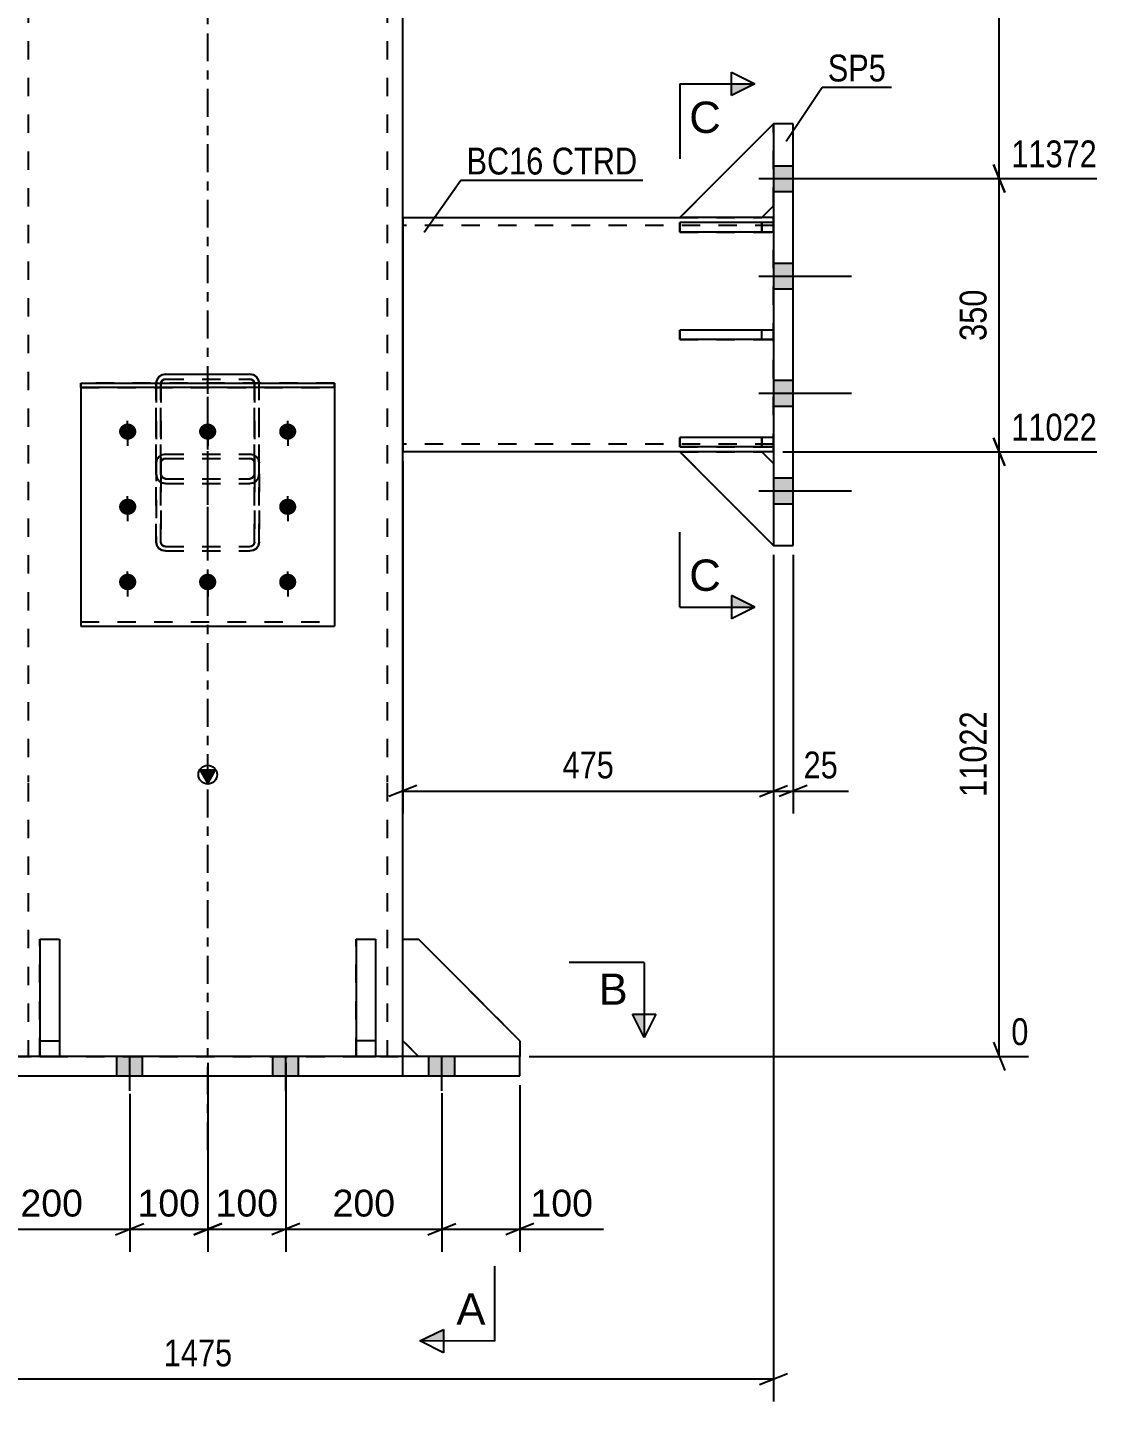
# Model space of a CAD drawing. Header units: millimetres. Extents: x -147 to 447, y -184 to 236.
# Drawn here: x -19.2 to 95.5, y -36.8 to 109.8 of the extents above; entities that cross this region are included whole.
import ezdxf

# ---------------------------------------------------------------- set-up
doc = ezdxf.new("R2010")
doc.units = ezdxf.units.MM
doc.linetypes.add('DXK_LINE_DOT2', pattern=[3.9198, 1.9599, -1.9599])
doc.linetypes.add('DXK_LINE_DOT3', pattern=[5.9187, 2.979, -0.9799, 0.9799, -0.9799])
doc.styles.add('Arial', font='arial.ttf', dxfattribs={"height": 0.2})
doc.styles.add('Arial Narrow', font='ARIALN.TTF', dxfattribs={"height": 0.2})

# ---------------------------------------------------------------- blocks, each defined once
blk = doc.blocks.new('Part-284876408-3519 - 3382')
at = {"color": 7, "linetype": 'DXK_LINE_DOT2'}
for p, q in [((60.42, 88.99), (50.42, 88.99)), ((50.42, 88.99), (50.42, 87.99)), ((59.17, 88.99), (59.17, 87.99)), ((60.42, 87.99), (60.42, 88.99)), ((50.42, 87.99), (60.42, 87.99))]:
    blk.add_line(p, q, dxfattribs=at)
blk = doc.blocks.new('Part-284876408-3520 - 3382')
at = {"color": 2, "linetype": 'Continuous'}
for p, q in [((50.42, 76.53), (50.42, 77.53)), ((60.42, 77.53), (50.42, 77.53)), ((60.42, 76.53), (50.42, 76.53)), ((60.42, 77.53), (60.42, 76.53))]:
    blk.add_line(p, q, dxfattribs=at)
at = {"color": 7, "linetype": 'DXK_LINE_DOT2'}
for p, q in [((59.17, 76.53), (59.17, 77.53)), ((60.42, 77.53), (60.42, 77.53)), ((60.42, 77.53), (60.42, 77.53)), ((60.42, 76.53), (60.42, 76.53)), ((60.42, 76.53), (60.42, 76.53))]:
    blk.add_line(p, q, dxfattribs=at)
blk = doc.blocks.new('Part-284876408-3513 - 3382')
at = {"color": 2, "linetype": 'Continuous'}
for p, q in [((60.42, 99.53), (50.42, 89.53)), ((59.17, 89.53), (50.42, 89.53)), ((60.42, 90.78), (59.17, 89.53))]:
    blk.add_line(p, q, dxfattribs=at)
at = {"color": 7, "linetype": 'DXK_LINE_DOT2'}
for p, q in [((60.42, 90.78), (60.42, 99.53)), ((60.42, 99.53), (60.42, 99.53)), ((60.42, 99.53), (60.42, 99.53)), ((60.42, 90.78), (60.42, 90.78)), ((60.42, 90.78), (60.42, 90.78))]:
    blk.add_line(p, q, dxfattribs=at)
blk = doc.blocks.new('Part-284876408-3514 - 3382')
at = {"color": 7, "linetype": 'DXK_LINE_DOT2'}
for p, q in [((60.42, 99.53), (50.42, 89.53)), ((60.42, 90.78), (60.42, 99.53)), ((50.42, 89.53), (59.17, 89.53)), ((59.17, 89.53), (60.42, 90.78))]:
    blk.add_line(p, q, dxfattribs=at)
blk = doc.blocks.new('Part-284876408-3515 - 3382')
at = {"color": 2, "linetype": 'Continuous'}
for p, q in [((50.42, 64.53), (60.42, 54.53)), ((59.17, 64.53), (50.42, 64.53)), ((59.17, 64.53), (60.42, 63.28))]:
    blk.add_line(p, q, dxfattribs=at)
at = {"color": 7, "linetype": 'DXK_LINE_DOT2'}
for p, q in [((60.42, 63.28), (60.42, 54.53)), ((60.42, 63.28), (60.42, 63.28)), ((60.42, 54.53), (60.42, 54.53))]:
    blk.add_line(p, q, dxfattribs=at)
blk = doc.blocks.new('Part-284876408-3398 - 3382')
at = {"color": 7, "linetype": 'DXK_LINE_DOT2'}
for p, q in [((13.54, 71.84), (-13.55, 71.84)), ((-13.55, 71.84), (-13.55, 71.38)), ((-13.55, 71.84), (-13.55, 45.93)), ((-13.55, 71.38), (13.54, 71.38)), ((13.54, 71.38), (13.54, 71.84)), ((13.54, 71.84), (13.54, 45.93)), ((-13.55, 46.39), (13.54, 46.39)), ((-13.55, 45.93), (13.54, 45.93))]:
    blk.add_line(p, q, dxfattribs=at)
blk = doc.blocks.new('Part-284876408-3411 - 3382')
at = {"color": 2, "linetype": 'Continuous'}
for p, q in [((15.84, 12.5), (15.84, 0)), ((15.84, 12.5), (17.92, 12.5)), ((17.92, 12.5), (17.92, 0)), ((17.92, 1.67), (15.84, 1.67)), ((15.84, 0), (17.92, 0))]:
    blk.add_line(p, q, dxfattribs=at)
blk = doc.blocks.new('Part-284876408-3476 - 3382')
at = {"color": 7, "linetype": 'DXK_LINE_DOT2'}
for p, q in [((-5.43, 72.18), (-5.5, 71.77)), ((-5, 71.77), (-4.97, 71.97)), ((-4.97, 71.97), (-4.86, 72.15)), ((-4.5, 72.83), (-4.89, 72.75)), ((-4.86, 72.15), (-4.7, 72.26)), ((-4.7, 72.26), (-4.5, 72.3)), ((-4.5, 72.83), (4.5, 72.83)), ((-4.5, 72.3), (4.5, 72.3)), ((4.88, 72.75), (4.5, 72.83)), ((4.5, 72.3), (4.69, 72.26)), ((4.69, 72.26), (4.85, 72.15)), ((4.85, 72.15), (4.96, 71.97)), ((4.96, 71.97), (5, 71.77)), ((5.5, 71.77), (5.42, 72.18)), ((-5.5, 63.34), (-5.5, 71.77)), ((-5.5, 71.77), (-5.5, 62.19)), ((-5, 63.34), (-5, 71.77)), ((-5, 62.19), (-5, 71.77)), ((5, 63.34), (5, 71.77)), ((5, 62.19), (5, 71.77)), ((5.5, 63.34), (5.5, 71.77)), ((5.5, 62.19), (5.5, 71.77)), ((-5.5, 63.34), (-5.43, 63.7)), ((-5.5, 54.89), (-5.5, 63.34)), ((-5.43, 63.7), (-5.21, 64.01)), ((-5.21, 64.01), (-4.89, 64.21)), ((-4.97, 63.52), (-5, 63.34)), ((-5, 54.89), (-5, 63.34)), ((-4.86, 63.68), (-4.97, 63.52)), ((-4.89, 64.21), (-4.5, 64.28)), ((-4.7, 63.78), (-4.86, 63.68)), ((-4.5, 63.81), (-4.7, 63.78)), ((-4.5, 64.28), (4.5, 64.28)), ((-4.5, 63.81), (4.5, 63.81)), ((4.5, 64.28), (4.88, 64.21)), ((4.69, 63.78), (4.5, 63.81)), ((4.85, 63.68), (4.69, 63.78)), ((4.96, 63.52), (4.85, 63.68)), ((4.88, 64.21), (5.2, 64.01)), ((5, 63.34), (4.96, 63.52)), ((5, 54.89), (5, 63.34)), ((5.2, 64.01), (5.42, 63.7)), ((5.42, 63.7), (5.5, 63.34)), ((5.5, 54.89), (5.5, 63.34)), ((-5.5, 54.89), (-5.5, 62.19)), ((-5.5, 62.19), (-5.43, 61.78)), ((-5, 54.89), (-5, 62.19)), ((-4.97, 61.99), (-5, 62.19)), ((-4.86, 61.82), (-4.97, 61.99)), ((-4.7, 61.7), (-4.86, 61.82)), ((-4.5, 61.66), (-4.7, 61.7)), ((-4.5, 61.66), (4.5, 61.66)), ((4.69, 61.7), (4.5, 61.66)), ((4.85, 61.82), (4.69, 61.7)), ((4.96, 61.99), (4.85, 61.82)), ((5, 62.19), (4.96, 61.99)), ((5, 54.89), (5, 62.19)), ((5.42, 61.78), (5.5, 62.19)), ((5.5, 54.89), (5.5, 62.19)), ((-4.89, 61.21), (-4.5, 61.13)), ((-4.5, 61.13), (4.5, 61.13)), ((4.5, 61.13), (4.88, 61.21)), ((-5.43, 54.53), (-5.5, 54.89)), ((-5.21, 54.22), (-5.43, 54.53)), ((-5, 54.89), (-4.97, 54.71)), ((-4.97, 54.71), (-4.86, 54.55)), ((-4.86, 54.55), (-4.7, 54.45)), ((-4.7, 54.45), (-4.5, 54.42)), ((-4.5, 54.42), (4.5, 54.42)), ((4.5, 54.42), (4.69, 54.45)), ((4.69, 54.45), (4.85, 54.55)), ((4.85, 54.55), (4.96, 54.71)), ((4.96, 54.71), (5, 54.89)), ((5.42, 54.53), (5.2, 54.22)), ((5.5, 54.89), (5.42, 54.53)), ((-4.89, 54.02), (-5.21, 54.22)), ((-4.5, 53.95), (-4.89, 54.02)), ((-4.5, 53.95), (4.5, 53.95)), ((4.88, 54.02), (4.5, 53.95)), ((5.2, 54.22), (4.88, 54.02))]:
    blk.add_line(p, q, dxfattribs=at)
at = {"color": 7, "linetype": 'DXK_LINE_DOT3'}
blk.add_line((0, 55.69), (0, 70.4), dxfattribs=at)
at = {"color": 7, "linetype": 'DXK_LINE_DOT2'}
for centre, start, end in [((-4.46, 71.81), 114.3199, 159.2417), ((4.45, 71.81), 20.7583, 65.68), ((-4.46, 62.15), 200.7583, 245.68), ((4.45, 62.15), 294.3199, 339.2417)]:
    blk.add_arc(centre, 1.03, start, end, dxfattribs=at)
blk = doc.blocks.new('Part-284876408-3412 - 3382')
at = {"color": 2, "linetype": 'Continuous'}
for p, q in [((20.84, 1.67), (20.84, 12.5)), ((20.84, 12.5), (22.5, 12.5)), ((33.34, 1.67), (22.5, 12.5)), ((22.5, 0), (20.84, 1.67)), ((33.34, 1.67), (33.34, 0)), ((33.34, 0), (33.33, 0))]:
    blk.add_line(p, q, dxfattribs=at)
at = {"color": 7, "linetype": 'DXK_LINE_DOT2'}
blk.add_line((33.33, 0), (22.5, 0), dxfattribs=at)
blk = doc.blocks.new('Part-284876408-3413 - 3382')
at = {"color": 7, "linetype": 'DXK_LINE_DOT2'}
for p, q in [((-17.91, 0), (-17.91, 12.5)), ((-17.91, 12.5), (-15.83, 12.5)), ((-15.83, 12.5), (-15.83, 0)), ((-17.91, 1.67), (-15.83, 1.67)), ((-15.83, 0), (-17.91, 0))]:
    blk.add_line(p, q, dxfattribs=at)
blk = doc.blocks.new('Part-284876408-3415 - 3382')
at = {"color": 2, "linetype": 'Continuous'}
for p, q in [((-17.91, 12.5), (-17.91, 0)), ((-17.91, 12.5), (-15.83, 12.5)), ((-15.83, 12.5), (-15.83, 0)), ((-17.91, 1.67), (-15.83, 1.67)), ((-17.91, 0), (-15.83, 0))]:
    blk.add_line(p, q, dxfattribs=at)
blk = doc.blocks.new('Part-284876408-3421 - 3382')
at = {"color": 2, "linetype": 'Continuous'}
for p, q in [((33.33, 0), (-33.33, 0)), ((-33.33, 0), (-33.33, -2.08)), ((-20.83, -2.08), (-20.83, 0)), ((20.84, -2.08), (20.84, 0)), ((33.33, -2.08), (33.33, 0)), ((-33.33, -2.08), (33.33, -2.08))]:
    blk.add_line(p, q, dxfattribs=at)
blk = doc.blocks.new('Part-284876408-3422 - 3382')
at = {"linetype": 'Continuous'}
blk.add_hatch(color=2, dxfattribs=at).paths.add_polyline_path([(0, 29.17), (-0.8, 30.57), (0.8, 30.57)])
at = {"color": 7, "linetype": 'DXK_LINE_DOT2'}
for p, q in [((-19.17, 116.2), (-19.17, 29.27)), ((19.17, 116.2), (19.17, 29.27)), ((-19.17, 29.17), (-19.17, 0)), ((19.17, 29.17), (19.17, 0)), ((-20.83, 0), (20.83, 0))]:
    blk.add_line(p, q, dxfattribs=at)
at = {"color": 7, "linetype": 'DXK_LINE_DOT3'}
for p, q in [((0, 29.27), (0, 116.2)), ((0, -10), (0, 29.17))]:
    blk.add_line(p, q, dxfattribs=at)
at = {"color": 2, "linetype": 'Continuous'}
for p, q in [((20.83, 29.27), (20.83, 116.2)), ((0, 29.17), (-0.8, 30.57)), ((-0.8, 30.57), (0.8, 30.57)), ((0.8, 30.57), (0, 29.17)), ((20.83, 0), (20.83, 29.17))]:
    blk.add_line(p, q, dxfattribs=at)
blk.add_circle((0, 30.07), 1, dxfattribs=at)
blk = doc.blocks.new('Bolt-284876408-3423 - 3382')
at = {"linetype": 'Continuous'}
for points in [[(60.42, 95.07), (60.42, 92.32), (62.51, 92.32), (62.51, 95.07)], [(60.42, 95.07), (60.42, 92.32), (62.51, 92.32), (62.51, 95.07)], [(60.42, 95.07), (60.42, 92.32), (62.51, 92.32), (62.51, 95.07)], [(60.42, 84.66), (60.42, 81.91), (62.51, 81.91), (62.51, 84.66)], [(60.42, 84.66), (60.42, 81.91), (62.51, 81.91), (62.51, 84.66)], [(60.42, 72.16), (60.42, 69.41), (62.51, 69.41), (62.51, 72.16)], [(60.42, 72.16), (60.42, 69.41), (62.51, 69.41), (62.51, 72.16)], [(60.42, 61.74), (60.42, 58.99), (62.51, 58.99), (62.51, 61.74)], [(60.42, 61.74), (60.42, 58.99), (62.51, 58.99), (62.51, 61.74)], [(60.42, 61.74), (60.42, 58.99), (62.51, 58.99), (62.51, 61.74)]]:
    blk.add_hatch(color=1, dxfattribs=at).paths.add_polyline_path(points)
at = {"color": 1, "linetype": 'Continuous'}
for p, q in [((60.42, 95.07), (62.51, 95.07)), ((60.42, 95.07), (62.51, 95.07)), ((60.42, 95.07), (62.51, 95.07)), ((58.84, 93.7), (68.76, 93.7)), ((58.84, 93.7), (68.76, 93.7)), ((58.84, 93.7), (68.76, 93.7)), ((60.42, 92.32), (62.51, 92.32)), ((60.42, 92.32), (62.51, 92.32)), ((60.42, 92.32), (62.51, 92.32)), ((60.42, 84.66), (62.51, 84.66)), ((60.42, 84.66), (62.51, 84.66)), ((58.84, 83.28), (68.76, 83.28)), ((58.84, 83.28), (68.76, 83.28)), ((60.42, 81.91), (62.51, 81.91)), ((60.42, 81.91), (62.51, 81.91)), ((60.42, 72.16), (62.51, 72.16)), ((60.42, 72.16), (62.51, 72.16)), ((58.84, 70.78), (68.76, 70.78)), ((58.84, 70.78), (68.76, 70.78)), ((60.42, 69.41), (62.51, 69.41)), ((60.42, 69.41), (62.51, 69.41)), ((60.42, 61.74), (62.51, 61.74)), ((60.42, 61.74), (62.51, 61.74)), ((60.42, 61.74), (62.51, 61.74)), ((58.84, 60.36), (68.76, 60.36)), ((58.84, 60.36), (68.76, 60.36)), ((58.84, 60.36), (68.76, 60.36)), ((60.42, 58.99), (62.51, 58.99)), ((60.42, 58.99), (62.51, 58.99)), ((60.42, 58.99), (62.51, 58.99))]:
    blk.add_line(p, q, dxfattribs=at)
blk = doc.blocks.new('Bolt-284876408-3428 - 3382')
at = {"color": 1, "linetype": 'DXK_LINE_DOT2'}
for p, q in [((-8.55, 65.86), (-8.55, 68.22)), ((0, 65.86), (0, 68.22)), ((8.54, 65.86), (8.54, 68.22)), ((-8.55, 57.83), (-8.55, 60.2)), ((8.54, 57.83), (8.54, 60.2)), ((-8.55, 49.81), (-8.55, 52.17)), ((0, 49.81), (0, 52.17)), ((8.54, 49.81), (8.54, 52.17))]:
    blk.add_line(p, q, dxfattribs=at)
blk = doc.blocks.new('Bolt-284876408-3429 - 3382')
at = {"linetype": 'Continuous'}
for points in [[(-23.63, 0), (-26.38, 0), (-26.38, -2.08), (-23.63, -2.08)], [(-23.63, 0), (-26.38, 0), (-26.38, -2.08), (-23.63, -2.08)], [(-6.96, 0), (-9.71, 0), (-9.71, -2.08), (-6.96, -2.08)], [(-6.96, 0), (-9.71, 0), (-9.71, -2.08), (-6.96, -2.08)], [(9.71, 0), (6.96, 0), (6.96, -2.08), (9.71, -2.08)], [(9.71, 0), (6.96, 0), (6.96, -2.08), (9.71, -2.08)], [(26.37, 0), (23.62, 0), (23.62, -2.08), (26.37, -2.08)], [(26.37, 0), (23.62, 0), (23.62, -2.08), (26.37, -2.08)]]:
    blk.add_hatch(color=1, dxfattribs=at).paths.add_polyline_path(points)
at = {"color": 1, "linetype": 'Continuous'}
for p, q in [((-26.38, -2.08), (-26.38, 0)), ((-26.38, -2.08), (-26.38, 0)), ((-25, -3.67), (-25, 0)), ((-25, -3.67), (-25, 0)), ((-23.63, -2.08), (-23.63, 0)), ((-23.63, -2.08), (-23.63, 0)), ((-9.71, -2.08), (-9.71, 0)), ((-9.71, -2.08), (-9.71, 0)), ((-8.33, -3.67), (-8.33, 0)), ((-8.33, -3.67), (-8.33, 0)), ((-6.96, -2.08), (-6.96, 0)), ((-6.96, -2.08), (-6.96, 0)), ((6.96, -2.08), (6.96, 0)), ((6.96, -2.08), (6.96, 0)), ((8.33, -3.67), (8.33, 0)), ((8.33, -3.67), (8.33, 0)), ((9.71, -2.08), (9.71, 0)), ((9.71, -2.08), (9.71, 0)), ((23.62, -2.08), (23.62, 0)), ((23.62, -2.08), (23.62, 0)), ((25, -3.67), (25, 0)), ((25, -3.67), (25, 0)), ((26.37, -2.08), (26.37, 0)), ((26.37, -2.08), (26.37, 0))]:
    blk.add_line(p, q, dxfattribs=at)
blk = doc.blocks.new('Bolt-284876408-3585 - 3382')
at = {"linetype": 'Continuous'}
for points in [[(-8.55, 67.55), (-8.36, 67.53), (-8.17, 67.47), (-8.01, 67.38), (-7.86, 67.26), (-7.75, 67.12), (-7.67, 66.95), (-7.63, 66.78), (-7.63, 66.6), (-7.67, 66.42), (-7.75, 66.26), (-7.86, 66.11), (-8.01, 65.99), (-8.17, 65.9), (-8.36, 65.84), (-8.55, 65.82), (-8.74, 65.84), (-8.92, 65.9), (-9.08, 65.99), (-9.23, 66.11), (-9.34, 66.26), (-9.42, 66.42), (-9.46, 66.6), (-9.46, 66.78), (-9.42, 66.95), (-9.34, 67.12), (-9.23, 67.26), (-9.08, 67.38), (-8.92, 67.47), (-8.74, 67.53)], [(0, 67.55), (0.19, 67.53), (0.37, 67.47), (0.53, 67.38), (0.68, 67.26), (0.79, 67.12), (0.87, 66.95), (0.91, 66.78), (0.91, 66.6), (0.87, 66.42), (0.79, 66.26), (0.68, 66.11), (0.53, 65.99), (0.37, 65.9), (0.19, 65.84), (0, 65.82), (-0.19, 65.84), (-0.38, 65.9), (-0.54, 65.99), (-0.69, 66.11), (-0.8, 66.26), (-0.88, 66.42), (-0.92, 66.6), (-0.92, 66.78), (-0.88, 66.95), (-0.8, 67.12), (-0.69, 67.26), (-0.54, 67.38), (-0.38, 67.47), (-0.19, 67.53)], [(8.54, 67.55), (8.73, 67.53), (8.91, 67.47), (9.08, 67.38), (9.22, 67.26), (9.33, 67.12), (9.41, 66.95), (9.45, 66.78), (9.45, 66.6), (9.41, 66.42), (9.33, 66.26), (9.22, 66.11), (9.08, 65.99), (8.91, 65.9), (8.73, 65.84), (8.54, 65.82), (8.35, 65.84), (8.16, 65.9), (8, 65.99), (7.86, 66.11), (7.74, 66.26), (7.67, 66.42), (7.63, 66.6), (7.63, 66.78), (7.67, 66.95), (7.74, 67.12), (7.86, 67.26), (8, 67.38), (8.16, 67.47), (8.35, 67.53)], [(-8.55, 59.52), (-8.36, 59.5), (-8.17, 59.45), (-8.01, 59.36), (-7.86, 59.24), (-7.75, 59.09), (-7.67, 58.93), (-7.63, 58.75), (-7.63, 58.57), (-7.67, 58.39), (-7.75, 58.23), (-7.86, 58.08), (-8.01, 57.96), (-8.17, 57.87), (-8.36, 57.82), (-8.55, 57.8), (-8.74, 57.82), (-8.92, 57.87), (-9.08, 57.96), (-9.23, 58.08), (-9.34, 58.23), (-9.42, 58.39), (-9.46, 58.57), (-9.46, 58.75), (-9.42, 58.93), (-9.34, 59.09), (-9.23, 59.24), (-9.08, 59.36), (-8.92, 59.45), (-8.74, 59.5)], [(8.54, 59.52), (8.73, 59.5), (8.91, 59.45), (9.08, 59.36), (9.22, 59.24), (9.33, 59.09), (9.41, 58.93), (9.45, 58.75), (9.45, 58.57), (9.41, 58.39), (9.33, 58.23), (9.22, 58.08), (9.08, 57.96), (8.91, 57.87), (8.73, 57.82), (8.54, 57.8), (8.35, 57.82), (8.16, 57.87), (8, 57.96), (7.86, 58.08), (7.74, 58.23), (7.67, 58.39), (7.63, 58.57), (7.63, 58.75), (7.67, 58.93), (7.74, 59.09), (7.86, 59.24), (8, 59.36), (8.16, 59.45), (8.35, 59.5)], [(-8.55, 51.52), (-8.36, 51.5), (-8.17, 51.44), (-8.01, 51.35), (-7.86, 51.22), (-7.75, 51.08), (-7.67, 50.91), (-7.63, 50.73), (-7.63, 50.54), (-7.67, 50.36), (-7.75, 50.19), (-7.86, 50.04), (-8.01, 49.92), (-8.17, 49.83), (-8.36, 49.77), (-8.55, 49.75), (-8.74, 49.77), (-8.92, 49.83), (-9.08, 49.92), (-9.23, 50.04), (-9.34, 50.19), (-9.42, 50.36), (-9.46, 50.54), (-9.46, 50.73), (-9.42, 50.91), (-9.34, 51.08), (-9.23, 51.22), (-9.08, 51.35), (-8.92, 51.44), (-8.74, 51.5)], [(0, 51.52), (0.19, 51.5), (0.37, 51.44), (0.53, 51.35), (0.68, 51.22), (0.79, 51.08), (0.87, 50.91), (0.91, 50.73), (0.91, 50.54), (0.87, 50.36), (0.79, 50.19), (0.68, 50.04), (0.53, 49.92), (0.37, 49.83), (0.19, 49.77), (0, 49.75), (-0.19, 49.77), (-0.38, 49.83), (-0.54, 49.92), (-0.69, 50.04), (-0.8, 50.19), (-0.88, 50.36), (-0.92, 50.54), (-0.92, 50.73), (-0.88, 50.91), (-0.8, 51.08), (-0.69, 51.22), (-0.54, 51.35), (-0.38, 51.44), (-0.19, 51.5)], [(8.54, 51.52), (8.73, 51.5), (8.91, 51.44), (9.08, 51.35), (9.22, 51.22), (9.33, 51.08), (9.41, 50.91), (9.45, 50.73), (9.45, 50.54), (9.41, 50.36), (9.33, 50.19), (9.22, 50.04), (9.08, 49.92), (8.91, 49.83), (8.73, 49.77), (8.54, 49.75), (8.35, 49.77), (8.16, 49.83), (8, 49.92), (7.86, 50.04), (7.74, 50.19), (7.67, 50.36), (7.63, 50.54), (7.63, 50.73), (7.67, 50.91), (7.74, 51.08), (7.86, 51.22), (8, 51.35), (8.16, 51.44), (8.35, 51.5)]]:
    blk.add_hatch(color=1, dxfattribs=at).paths.add_polyline_path(points)
at = {"color": 1, "linetype": 'Continuous'}
for p, q in [((-8.55, 67.51), (-8.55, 65.15)), ((0, 67.51), (0, 65.15)), ((8.54, 67.51), (8.54, 65.15)), ((-8.55, 59.49), (-8.55, 57.12)), ((8.54, 59.49), (8.54, 57.12)), ((-8.55, 51.46), (-8.55, 49.09)), ((0, 51.46), (0, 49.09)), ((8.54, 51.46), (8.54, 49.09))]:
    blk.add_line(p, q, dxfattribs=at)
blk = doc.blocks.new('Part-284876408-3516 - 3382')
at = {"color": 7, "linetype": 'DXK_LINE_DOT2'}
for p, q in [((50.42, 64.53), (59.17, 64.53)), ((60.42, 54.53), (50.42, 64.53)), ((59.17, 64.53), (60.42, 63.28)), ((60.42, 63.28), (60.42, 54.53))]:
    blk.add_line(p, q, dxfattribs=at)
blk = doc.blocks.new('Part-284876408-3517 - 3382')
at = {"color": 7, "linetype": 'DXK_LINE_DOT2'}
for p, q in [((60.42, 77.53), (50.42, 77.53)), ((50.42, 77.53), (50.42, 76.53)), ((50.42, 76.53), (60.42, 76.53)), ((59.17, 76.53), (59.17, 77.53)), ((60.42, 76.53), (60.42, 77.53))]:
    blk.add_line(p, q, dxfattribs=at)
blk = doc.blocks.new('Part-284876408-3518 - 3382')
at = {"color": 7, "linetype": 'DXK_LINE_DOT2'}
for p, q in [((60.42, 66.07), (50.42, 66.07)), ((50.42, 66.07), (50.42, 65.07)), ((59.17, 66.07), (59.17, 65.07)), ((60.42, 65.07), (60.42, 66.07)), ((50.42, 65.07), (60.42, 65.07))]:
    blk.add_line(p, q, dxfattribs=at)
blk = doc.blocks.new('Part-284876408-3521 - 3382')
at = {"color": 2, "linetype": 'Continuous'}
for p, q in [((50.42, 65.07), (50.42, 66.07)), ((60.42, 66.07), (50.42, 66.07)), ((60.42, 66.07), (60.42, 65.07)), ((60.42, 65.07), (50.42, 65.07))]:
    blk.add_line(p, q, dxfattribs=at)
at = {"color": 7, "linetype": 'DXK_LINE_DOT2'}
for p, q in [((59.17, 65.07), (59.17, 66.07)), ((60.42, 66.07), (60.42, 66.07)), ((60.42, 66.07), (60.42, 66.07)), ((60.42, 65.07), (60.42, 65.07)), ((60.42, 65.07), (60.42, 65.07))]:
    blk.add_line(p, q, dxfattribs=at)
blk = doc.blocks.new('Part-284876408-3522 - 3382')
at = {"color": 2, "linetype": 'Continuous'}
for p, q in [((50.42, 87.99), (50.42, 88.99)), ((60.42, 88.99), (50.42, 88.99)), ((60.42, 88.99), (60.42, 87.99)), ((60.42, 87.99), (50.42, 87.99))]:
    blk.add_line(p, q, dxfattribs=at)
at = {"color": 7, "linetype": 'DXK_LINE_DOT2'}
for p, q in [((59.17, 87.99), (59.17, 88.99)), ((60.42, 88.99), (60.42, 88.99)), ((60.42, 88.99), (60.42, 88.99)), ((60.42, 87.99), (60.42, 87.99)), ((60.42, 87.99), (60.42, 87.99))]:
    blk.add_line(p, q, dxfattribs=at)
blk = doc.blocks.new('Part-284876408-3542 - 3382')
at = {"color": 2, "linetype": 'Continuous'}
for p, q in [((60.42, 99.53), (60.42, 54.53)), ((62.51, 99.53), (60.42, 99.53)), ((62.51, 54.53), (62.51, 99.53)), ((60.42, 54.53), (62.51, 54.53))]:
    blk.add_line(p, q, dxfattribs=at)
blk = doc.blocks.new('Part-284876408-3545 - 3382')
at = {"color": 7, "linetype": 'DXK_LINE_DOT2'}
for p, q in [((20.84, 1.67), (20.84, 12.5)), ((20.84, 12.5), (22.5, 12.5)), ((22.5, 12.5), (33.34, 1.67)), ((22.5, 0), (20.84, 1.67)), ((33.34, 1.67), (33.34, 0)), ((33.34, 0), (22.5, 0))]:
    blk.add_line(p, q, dxfattribs=at)
blk = doc.blocks.new('Part-284876408-3546 - 3382')
at = {"color": 7, "linetype": 'DXK_LINE_DOT2'}
for p, q in [((15.84, 0), (15.84, 12.5)), ((15.84, 12.5), (17.92, 12.5)), ((17.92, 12.5), (17.92, 0)), ((17.92, 1.67), (15.84, 1.67)), ((17.92, 0), (15.84, 0))]:
    blk.add_line(p, q, dxfattribs=at)
blk = doc.blocks.new('Part-284876408-3547 - 3382')
at = {"color": 2, "linetype": 'Continuous'}
for p, q in [((20.84, 89.53), (20.84, 87.86)), ((20.84, 89.53), (50.42, 89.53)), ((60.42, 89.53), (59.17, 89.53)), ((20.84, 87.86), (20.84, 64.53)), ((50.42, 64.53), (20.84, 64.53)), ((60.42, 64.53), (59.17, 64.53))]:
    blk.add_line(p, q, dxfattribs=at)
at = {"color": 7, "linetype": 'DXK_LINE_DOT2'}
for p, q in [((59.17, 89.53), (50.42, 89.53)), ((60.42, 64.53), (60.42, 89.53)), ((60.42, 88.7), (20.84, 88.7)), ((20.84, 88.45), (20.84, 87.86)), ((20.84, 65.36), (20.84, 65.43)), ((60.42, 65.36), (20.84, 65.36)), ((59.17, 64.53), (50.42, 64.53))]:
    blk.add_line(p, q, dxfattribs=at)
blk = doc.blocks.new('Part-284876408-3578 - 3382')
at = {"color": 2, "linetype": 'Continuous'}
for p, q in [((-5.49, 71.84), (-5.43, 72.18)), ((-4.89, 72.75), (-4.5, 72.83)), ((-4.5, 72.83), (4.5, 72.83)), ((4.5, 72.83), (4.88, 72.75)), ((5.42, 72.18), (5.48, 71.84))]:
    blk.add_line(p, q, dxfattribs=at)
at = {"color": 7, "linetype": 'DXK_LINE_DOT2'}
for p, q in [((-4.97, 71.97), (-5, 71.77)), ((-4.86, 72.15), (-4.97, 71.97)), ((-4.7, 72.26), (-4.86, 72.15)), ((-4.5, 72.3), (-4.7, 72.26)), ((-4.5, 72.3), (4.5, 72.3)), ((4.69, 72.26), (4.5, 72.3)), ((4.85, 72.15), (4.69, 72.26)), ((4.96, 71.97), (4.85, 72.15)), ((5, 71.77), (4.96, 71.97)), ((-5.5, 71.77), (-5.49, 71.84)), ((-5.5, 62.19), (-5.5, 71.77)), ((-5.5, 71.77), (-5.5, 63.34)), ((-5, 71.77), (-5, 62.19)), ((-5, 63.34), (-5, 71.77)), ((5, 71.77), (5, 62.19)), ((5, 63.34), (5, 71.77)), ((5.48, 71.84), (5.5, 71.77)), ((5.5, 62.19), (5.5, 71.77)), ((5.5, 63.34), (5.5, 71.77)), ((-5.43, 63.7), (-5.5, 63.34)), ((-5.5, 63.34), (-5.5, 54.89)), ((-5.21, 64.01), (-5.43, 63.7)), ((-4.89, 64.21), (-5.21, 64.01)), ((-5, 63.34), (-4.97, 63.52)), ((-5, 54.89), (-5, 63.34)), ((-4.97, 63.52), (-4.86, 63.68)), ((-4.5, 64.28), (-4.89, 64.21)), ((-4.86, 63.68), (-4.7, 63.78)), ((-4.7, 63.78), (-4.5, 63.81)), ((-4.5, 64.28), (4.5, 64.28)), ((-4.5, 63.81), (4.5, 63.81)), ((4.88, 64.21), (4.5, 64.28)), ((4.5, 63.81), (4.69, 63.78)), ((4.69, 63.78), (4.85, 63.68)), ((4.85, 63.68), (4.96, 63.52)), ((5.2, 64.01), (4.88, 64.21)), ((4.96, 63.52), (5, 63.34)), ((5, 54.89), (5, 63.34)), ((5.42, 63.7), (5.2, 64.01)), ((5.5, 63.34), (5.42, 63.7)), ((5.5, 54.89), (5.5, 63.34)), ((-5.5, 54.89), (-5.5, 62.19)), ((-5.43, 61.79), (-5.5, 62.19)), ((-5, 62.19), (-5, 54.89)), ((-5, 62.19), (-4.97, 61.99)), ((-4.97, 61.99), (-4.86, 61.82)), ((-4.86, 61.82), (-4.7, 61.7)), ((-4.7, 61.7), (-4.5, 61.66)), ((-4.5, 61.66), (4.5, 61.66)), ((4.5, 61.66), (4.69, 61.7)), ((4.69, 61.7), (4.85, 61.82)), ((4.85, 61.82), (4.96, 61.99)), ((4.96, 61.99), (5, 62.19)), ((5, 62.19), (5, 54.89)), ((5.5, 62.19), (5.42, 61.79)), ((5.5, 62.19), (5.5, 54.89)), ((-4.5, 61.13), (-4.89, 61.21)), ((-4.5, 61.13), (4.5, 61.13)), ((4.88, 61.21), (4.5, 61.13)), ((-5.5, 54.89), (-5.43, 54.53)), ((-5.43, 54.53), (-5.21, 54.22)), ((-4.97, 54.71), (-5, 54.89)), ((-4.86, 54.55), (-4.97, 54.71)), ((-4.7, 54.45), (-4.86, 54.55)), ((-4.5, 54.42), (-4.7, 54.45)), ((-4.5, 54.42), (4.5, 54.42)), ((4.69, 54.45), (4.5, 54.42)), ((4.85, 54.55), (4.69, 54.45)), ((4.96, 54.71), (4.85, 54.55)), ((5, 54.89), (4.96, 54.71)), ((5.2, 54.22), (5.42, 54.53)), ((5.42, 54.53), (5.5, 54.89)), ((-5.21, 54.22), (-4.89, 54.02)), ((-4.89, 54.02), (-4.5, 53.95)), ((-4.5, 53.95), (4.5, 53.95)), ((4.5, 53.95), (4.88, 54.02)), ((4.88, 54.02), (5.2, 54.22))]:
    blk.add_line(p, q, dxfattribs=at)
at = {"color": 2, "linetype": 'Continuous'}
for centre, start, end in [((-4.46, 71.81), 114.32, 159.2417), ((4.45, 71.81), 20.7583, 65.6801)]:
    blk.add_arc(centre, 1.03, start, end, dxfattribs=at)
at = {"color": 7, "linetype": 'DXK_LINE_DOT2'}
for centre, start, end in [((-4.46, 62.15), 200.7583, 245.6801), ((4.45, 62.15), 294.32, 339.2417)]:
    blk.add_arc(centre, 1.03, start, end, dxfattribs=at)
blk = doc.blocks.new('Part-284876408-3584 - 3382')
at = {"color": 2, "linetype": 'Continuous'}
for p, q in [((-13.55, 71.84), (13.54, 71.84)), ((-13.55, 71.38), (-13.55, 71.84)), ((13.54, 71.38), (-13.55, 71.38)), ((-13.55, 71.38), (-13.55, 45.93)), ((13.54, 71.84), (13.54, 71.38)), ((13.54, 71.38), (13.54, 45.93)), ((-13.55, 45.93), (13.54, 45.93))]:
    blk.add_line(p, q, dxfattribs=at)
at = {"color": 7, "linetype": 'DXK_LINE_DOT2'}
for p, q in [((-13.55, 71.84), (-13.55, 71.38)), ((13.54, 71.38), (13.54, 71.84)), ((-13.55, 46.39), (13.54, 46.39))]:
    blk.add_line(p, q, dxfattribs=at)
blk = doc.blocks.new('StraightDimension-284876408-3718 - 3382')
at = {"color": 7, "linetype": 'Continuous'}
for p, q in [((85.11, 137.02), (83.91, 140.02)), ((61.42, 138.52), (94.95, 138.52)), ((84.51, 93.7), (84.51, 138.52)), ((83.91, 95.2), (85.11, 92.2)), ((63.51, 93.7), (94.95, 93.7))]:
    blk.add_line(p, q, dxfattribs=at)
at = {"color": 0}
blk.add_wipeout([(83.76, 120.37), (79.56, 120.37), (79.56, 111.85), (83.76, 111.85)], dxfattribs=at)
at = {"color": 3, "style": 'Arial Narrow'}
blk.add_text('2840', height=2.863, rotation=90.0002, dxfattribs=at).set_placement((83.16, 112.45))
at = {"color": 0, "linetype": 'Continuous'}
blk.add_wipeout([(95.55, 139.12), (95.55, 143.32), (85.21, 143.32), (85.21, 139.12)], dxfattribs=at)
at = {"color": 3, "linetype": 'Continuous', "style": 'Arial Narrow'}
blk.add_text('14212', height=2.863, dxfattribs=at).set_placement((85.81, 139.72))
blk = doc.blocks.new('StraightDimension-284876408-6816 - 3382')
at = {"color": 7, "linetype": 'Continuous'}
for p, q in [((20.84, 63.53), (20.84, 25.92)), ((60.42, 53.53), (60.42, 25.92)), ((22.34, 28.92), (19.34, 27.72)), ((20.84, 28.32), (60.42, 28.32)), ((58.92, 27.72), (61.92, 28.92))]:
    blk.add_line(p, q, dxfattribs=at)
at = {"color": 0}
blk.add_wipeout([(43.97, 29.07), (43.97, 33.27), (37.29, 33.27), (37.29, 29.07)], dxfattribs=at)
at = {"color": 3, "style": 'Arial Narrow'}
blk.add_text('475', height=2.863, dxfattribs=at).set_placement((37.89, 29.67))
blk = doc.blocks.new('StraightDimension-284876408-3703 - 3382')
at = {"color": 7, "linetype": 'Continuous'}
for p, q in [((85.11, 63.03), (83.91, 66.03)), ((61.42, 64.53), (94.95, 64.53)), ((84.51, 0), (84.51, 64.53)), ((83.91, 1.5), (85.11, -1.5)), ((34.34, 0), (87.64, 0))]:
    blk.add_line(p, q, dxfattribs=at)
at = {"color": 0}
blk.add_wipeout([(83.76, 37.44), (79.56, 37.44), (79.56, 27.1), (83.76, 27.1)], dxfattribs=at)
at = {"color": 3, "style": 'Arial Narrow'}
blk.add_text('11022', height=2.863, rotation=90.0002, dxfattribs=at).set_placement((83.16, 27.7))
at = {"color": 0, "linetype": 'Continuous'}
for points in [[(95.55, 65.13), (95.55, 69.33), (85.21, 69.33), (85.21, 65.13)], [(88.24, 0.6), (88.24, 4.8), (85.21, 4.8), (85.21, 0.6)]]:
    blk.add_wipeout(points, dxfattribs=at)
at = {"color": 3, "linetype": 'Continuous', "style": 'Arial Narrow'}
for s, height, p in [('11022', 2.863, (85.81, 65.73)), ('0', 2.86, (85.81, 1.2))]:
    blk.add_text(s, height=height, dxfattribs=at).set_placement(p)
blk = doc.blocks.new('StraightDimension-284876408-3710 - 3382')
at = {"color": 7, "linetype": 'Continuous'}
for p, q in [((85.11, 92.2), (83.91, 95.2)), ((63.51, 93.7), (94.95, 93.7)), ((84.51, 64.53), (84.51, 93.7)), ((83.91, 66.03), (85.11, 63.03)), ((61.42, 64.53), (94.95, 64.53))]:
    blk.add_line(p, q, dxfattribs=at)
at = {"color": 0}
blk.add_wipeout([(83.76, 82.46), (79.56, 82.46), (79.56, 75.77), (83.76, 75.77)], dxfattribs=at)
at = {"color": 3, "style": 'Arial Narrow'}
blk.add_text('350', height=2.863, rotation=90.0002, dxfattribs=at).set_placement((83.16, 76.37))
at = {"color": 0, "linetype": 'Continuous'}
blk.add_wipeout([(95.55, 94.3), (95.55, 98.5), (85.21, 98.5), (85.21, 94.3)], dxfattribs=at)
at = {"color": 3, "linetype": 'Continuous', "style": 'Arial Narrow'}
blk.add_text('11372', height=2.863, dxfattribs=at).set_placement((85.81, 94.9))
blk = doc.blocks.new('StraightDimension-284876408-4002 - 3382')
at = {"color": 7, "linetype": 'Continuous'}
for p, q in [((-62.49, 53.53), (-62.49, -36.84)), ((60.42, 53.53), (60.42, -36.84)), ((-60.99, -33.84), (-63.99, -35.04)), ((-62.49, -34.44), (60.42, -34.44)), ((58.92, -35.04), (61.92, -33.84))]:
    blk.add_line(p, q, dxfattribs=at)
at = {"color": 0}
blk.add_wipeout([(3.22, -33.69), (3.22, -29.49), (-5.29, -29.49), (-5.29, -33.69)], dxfattribs=at)
at = {"color": 3, "style": 'Arial Narrow'}
blk.add_text('1475', height=2.863, dxfattribs=at).set_placement((-4.69, -33.09))
blk = doc.blocks.new('StraightDimension-284876408-6815 - 3382')
at = {"color": 7, "linetype": 'Continuous'}
for p, q in [((60.42, 53.53), (60.42, 25.92)), ((62.51, 53.53), (62.51, 25.92)), ((58.92, 27.72), (61.92, 28.92)), ((60.42, 28.32), (62.51, 28.32)), ((64.01, 28.92), (61.01, 27.72)), ((62.51, 28.32), (68.41, 28.32)), ((62.51, 28.32), (68.41, 28.32))]:
    blk.add_line(p, q, dxfattribs=at)
at = {"color": 0}
blk.add_wipeout([(67.89, 29.07), (67.89, 33.27), (63.03, 33.27), (63.03, 29.07)], dxfattribs=at)
at = {"color": 3, "style": 'Arial Narrow'}
blk.add_text('25', height=2.863, dxfattribs=at).set_placement((63.63, 29.67))
blk = doc.blocks.new('StraightDimension-284876408-7048 - 3382')
at = {"color": 7, "linetype": 'Continuous'}
for p, q in [((25, -3.93), (25, -20.85)), ((33.33, -3.08), (33.33, -20.85)), ((23.5, -19.05), (26.5, -17.85)), ((25, -18.45), (33.33, -18.45)), ((34.83, -17.85), (31.83, -19.05)), ((33.33, -18.45), (42.25, -18.45)), ((33.33, -18.45), (42.25, -18.45))]:
    blk.add_line(p, q, dxfattribs=at)
at = {"color": 0}
blk.add_wipeout([(41.73, -17.7), (41.73, -13.5), (33.86, -13.5), (33.86, -17.7)], dxfattribs=at)
at = {"color": 3, "style": 'Arial'}
blk.add_text('100', height=2.865, dxfattribs=at).set_placement((34.46, -17.1))
blk = doc.blocks.new('StraightDimension-284876408-7049 - 3382')
at = {"color": 7, "linetype": 'Continuous'}
for p, q in [((8.33, -0.69), (8.33, -20.85)), ((25, -3.93), (25, -20.85)), ((9.83, -17.85), (6.83, -19.05)), ((8.33, -18.45), (25, -18.45)), ((23.5, -19.05), (26.5, -17.85))]:
    blk.add_line(p, q, dxfattribs=at)
at = {"color": 0}
blk.add_wipeout([(20.6, -17.7), (20.6, -13.5), (12.73, -13.5), (12.73, -17.7)], dxfattribs=at)
at = {"color": 3, "style": 'Arial'}
blk.add_text('200', height=2.865, dxfattribs=at).set_placement((13.33, -17.1))
blk = doc.blocks.new('StraightDimension-284876408-7050 - 3382')
at = {"color": 7, "linetype": 'Continuous'}
for p, q in [((0, -0.69), (0, -20.85)), ((8.33, -0.69), (8.33, -20.85)), ((-1.5, -19.05), (1.5, -17.85)), ((0, -18.45), (8.33, -18.45)), ((9.83, -17.85), (6.83, -19.05))]:
    blk.add_line(p, q, dxfattribs=at)
at = {"color": 0}
blk.add_wipeout([(8.1, -17.7), (8.1, -13.5), (0.23, -13.5), (0.23, -17.7)], dxfattribs=at)
at = {"color": 3, "style": 'Arial'}
blk.add_text('100', height=2.865, dxfattribs=at).set_placement((0.83, -17.1))
blk = doc.blocks.new('StraightDimension-284876408-7051 - 3382')
at = {"color": 7, "linetype": 'Continuous'}
for p, q in [((0, -0.69), (0, -20.85)), ((-8.33, -4.01), (-8.33, -20.85)), ((-9.83, -19.05), (-6.83, -17.85)), ((-8.33, -18.45), (0, -18.45)), ((1.5, -17.85), (-1.5, -19.05))]:
    blk.add_line(p, q, dxfattribs=at)
at = {"color": 0}
blk.add_wipeout([(-0.23, -17.7), (-0.23, -13.5), (-8.1, -13.5), (-8.1, -17.7)], dxfattribs=at)
at = {"color": 3, "style": 'Arial'}
blk.add_text('100', height=2.865, dxfattribs=at).set_placement((-7.5, -17.1))
blk = doc.blocks.new('StraightDimension-284876408-7052 - 3382')
at = {"color": 7, "linetype": 'Continuous'}
for p, q in [((-25, -4.01), (-25, -20.85)), ((-8.33, -4.01), (-8.33, -20.85)), ((-23.5, -17.85), (-26.5, -19.05)), ((-25, -18.45), (-8.33, -18.45)), ((-9.83, -19.05), (-6.83, -17.85))]:
    blk.add_line(p, q, dxfattribs=at)
at = {"color": 0}
blk.add_wipeout([(-12.73, -17.7), (-12.73, -13.5), (-20.6, -13.5), (-20.6, -17.7)], dxfattribs=at)
at = {"color": 3, "style": 'Arial'}
blk.add_text('200', height=2.865, dxfattribs=at).set_placement((-20, -17.1))
blk = doc.blocks.new('Mark-284876408-3538 - 3382')
at = {"color": 0}
blk.add_wipeout([(72.43, 104.06), (72.43, 107.06), (66.21, 107.06), (66.21, 104.06)], dxfattribs=at)
blk.add_wipeout([(72.43, 104.06), (72.43, 107.06), (66.21, 107.06), (66.21, 104.06)], dxfattribs=at)
at = {"color": 30, "linetype": 'Continuous'}
for p, q in [((61.77, 97.68), (65.61, 103.46)), ((65.61, 103.46), (73.03, 103.46))]:
    blk.add_line(p, q, dxfattribs=at)
at = {"color": 3, "style": 'Arial Narrow'}
blk.add_text('SP5', height=2.863, dxfattribs=at).set_placement((66.21, 104.06))
blk = doc.blocks.new('SectionMark-284876408-4047 - 3382')
at = {"linetype": 'Continuous'}
blk.add_hatch(color=6, dxfattribs=at).paths.add_polyline_path([(25.16, -29.14), (25.16, -30.39), (22.66, -30.38)])
at = {"color": 6, "linetype": 'Continuous'}
for p, q in [((30.66, -30.39), (30.66, -22.39)), ((22.66, -30.38), (25.16, -29.14)), ((25.16, -29.14), (25.16, -31.64)), ((30.66, -30.39), (22.66, -30.38)), ((25.16, -31.64), (22.66, -30.38))]:
    blk.add_line(p, q, dxfattribs=at)
at = {"color": 0, "linetype": 'Continuous'}
blk.add_wipeout([(29.66, -28.64), (29.66, -25.14), (26.55, -25.14), (26.55, -28.64)], dxfattribs=at)
at = {"color": 3, "linetype": 'Continuous', "style": 'Arial'}
blk.add_text('A', height=3.34, rotation=-0.0115, dxfattribs=at).set_placement((26.55, -28.64))
blk = doc.blocks.new('SectionMark-284876408-4053 - 3382')
at = {"linetype": 'Continuous'}
for points in [[(-56.78, 4.5), (-55.53, 4.5), (-56.78, 2)], [(45.35, 4.5), (46.6, 4.5), (46.6, 2)]]:
    blk.add_hatch(color=6, dxfattribs=at).paths.add_polyline_path(points)
at = {"color": 6, "linetype": 'Continuous'}
for p, q in [((-56.78, 10), (-48.78, 10)), ((-56.78, 10), (-56.78, 2)), ((46.6, 10), (38.6, 10)), ((46.6, 10), (46.6, 2)), ((-56.78, 2), (-58.03, 4.5)), ((-55.53, 4.5), (-58.03, 4.5)), ((-56.78, 2), (-55.53, 4.5)), ((45.35, 4.5), (47.85, 4.5)), ((46.6, 2), (45.35, 4.5)), ((47.85, 4.5), (46.6, 2))]:
    blk.add_line(p, q, dxfattribs=at)
at = {"color": 0, "linetype": 'Continuous'}
for points in [[(-51.92, 5.5), (-51.92, 9), (-55.03, 9), (-55.03, 5.5)], [(44.85, 5.5), (44.85, 9), (41.74, 9), (41.74, 5.5)]]:
    blk.add_wipeout(points, dxfattribs=at)
at = {"color": 3, "linetype": 'Continuous', "style": 'Arial'}
for p in [(-55.03, 5.5), (41.74, 5.5)]:
    blk.add_text('B', height=3.34, dxfattribs=at).set_placement(p)
blk = doc.blocks.new('SectionMark-284876408-4055 - 3382')
at = {"linetype": 'Continuous'}
for points in [[(55.92, 102.57), (55.92, 103.82), (58.42, 103.82)], [(55.92, 47.94), (55.92, 49.19), (58.42, 47.94)]]:
    blk.add_hatch(color=6, dxfattribs=at).paths.add_polyline_path(points)
at = {"color": 6, "linetype": 'Continuous'}
for p, q in [((55.92, 102.57), (55.92, 105.07)), ((55.92, 105.07), (58.42, 103.82)), ((50.42, 103.82), (50.42, 95.82)), ((50.42, 103.82), (58.42, 103.82)), ((58.42, 103.82), (55.92, 102.57)), ((50.42, 47.94), (50.42, 55.94)), ((58.42, 47.94), (55.92, 49.19)), ((55.92, 49.19), (55.92, 46.69)), ((50.42, 47.94), (58.42, 47.94)), ((58.42, 47.94), (55.92, 46.69))]:
    blk.add_line(p, q, dxfattribs=at)
at = {"color": 0, "linetype": 'Continuous'}
for points in [[(54.79, 98.57), (54.79, 102.07), (51.42, 102.07), (51.42, 98.57)], [(54.79, 49.69), (54.79, 53.19), (51.42, 53.19), (51.42, 49.69)]]:
    blk.add_wipeout(points, dxfattribs=at)
at = {"color": 3, "linetype": 'Continuous', "style": 'Arial'}
for p in [(51.42, 98.57), (51.42, 49.69)]:
    blk.add_text('C', height=3.34, dxfattribs=at).set_placement(p)
blk = doc.blocks.new('Mark-284876408-7156 - 3382')
at = {"color": 0}
for points in [[(35.85, 94.13), (35.85, 97.13), (27.63, 97.13), (27.63, 94.13)], [(45.87, 94.13), (45.87, 97.13), (36.75, 97.13), (36.75, 94.13)]]:
    blk.add_wipeout(points, dxfattribs=at)
for points in [[(35.85, 94.13), (35.85, 97.13), (27.63, 97.13), (27.63, 94.13)], [(45.87, 94.13), (45.87, 97.13), (36.75, 97.13), (36.75, 94.13)]]:
    blk.add_wipeout(points, dxfattribs=at)
at = {"color": 30, "linetype": 'Continuous'}
for p, q in [((23.12, 87.97), (27.03, 93.53)), ((27.03, 93.53), (46.47, 93.53))]:
    blk.add_line(p, q, dxfattribs=at)
at = {"color": 3, "style": 'Arial Narrow'}
for s, p in [('BC16', (27.63, 94.13)), ('CTRD', (36.75, 94.13))]:
    blk.add_text(s, height=2.863, dxfattribs=at).set_placement(p)

msp = doc.modelspace()

# ---------------------------------------------------------------- block references
for name in ['Part-284876408-3422 - 3382', 'Part-284876408-3513 - 3382', 'Part-284876408-3514 - 3382', 'Part-284876408-3542 - 3382', 'Bolt-284876408-3423 - 3382', 'Part-284876408-3547 - 3382', 'Part-284876408-3519 - 3382', 'Part-284876408-3522 - 3382', 'Part-284876408-3520 - 3382', 'Part-284876408-3517 - 3382', 'Part-284876408-3476 - 3382', 'Part-284876408-3578 - 3382', 'Part-284876408-3398 - 3382', 'Part-284876408-3584 - 3382', 'Bolt-284876408-3585 - 3382', 'Bolt-284876408-3428 - 3382', 'Part-284876408-3518 - 3382', 'Part-284876408-3521 - 3382', 'Part-284876408-3515 - 3382', 'Part-284876408-3516 - 3382', 'Part-284876408-3413 - 3382', 'Part-284876408-3415 - 3382', 'Part-284876408-3411 - 3382', 'Part-284876408-3546 - 3382', 'Part-284876408-3412 - 3382', 'Part-284876408-3545 - 3382', 'Part-284876408-3421 - 3382', 'Bolt-284876408-3429 - 3382']:
    msp.add_blockref(name, (0, 0))

# ---------------------------------------------------------------- next in the draw order: block references
for name in ['StraightDimension-284876408-3718 - 3382', 'StraightDimension-284876408-6816 - 3382']:
    msp.add_blockref(name, (0, 0))

# ---------------------------------------------------------------- next in the draw order: block references
msp.add_blockref('StraightDimension-284876408-3703 - 3382', (0, 0))

# ---------------------------------------------------------------- next in the draw order: block references
for name in ['StraightDimension-284876408-3710 - 3382', 'StraightDimension-284876408-4002 - 3382']:
    msp.add_blockref(name, (0, 0))

# ---------------------------------------------------------------- next in the draw order: block references
for name in ['Mark-284876408-3538 - 3382', 'StraightDimension-284876408-6815 - 3382', 'StraightDimension-284876408-7048 - 3382']:
    msp.add_blockref(name, (0, 0))

# ---------------------------------------------------------------- next in the draw order: block references
for name in ['SectionMark-284876408-4055 - 3382', 'StraightDimension-284876408-7049 - 3382']:
    msp.add_blockref(name, (0, 0))

# ---------------------------------------------------------------- next in the draw order: block references
for name in ['SectionMark-284876408-4047 - 3382', 'StraightDimension-284876408-7050 - 3382']:
    msp.add_blockref(name, (0, 0))

# ---------------------------------------------------------------- next in the draw order: block references
for name in ['Mark-284876408-7156 - 3382', 'SectionMark-284876408-4053 - 3382', 'StraightDimension-284876408-7051 - 3382']:
    msp.add_blockref(name, (0, 0))

# ---------------------------------------------------------------- next in the draw order: block references
msp.add_blockref('StraightDimension-284876408-7052 - 3382', (0, 0))

doc.saveas('drawing.dxf')
